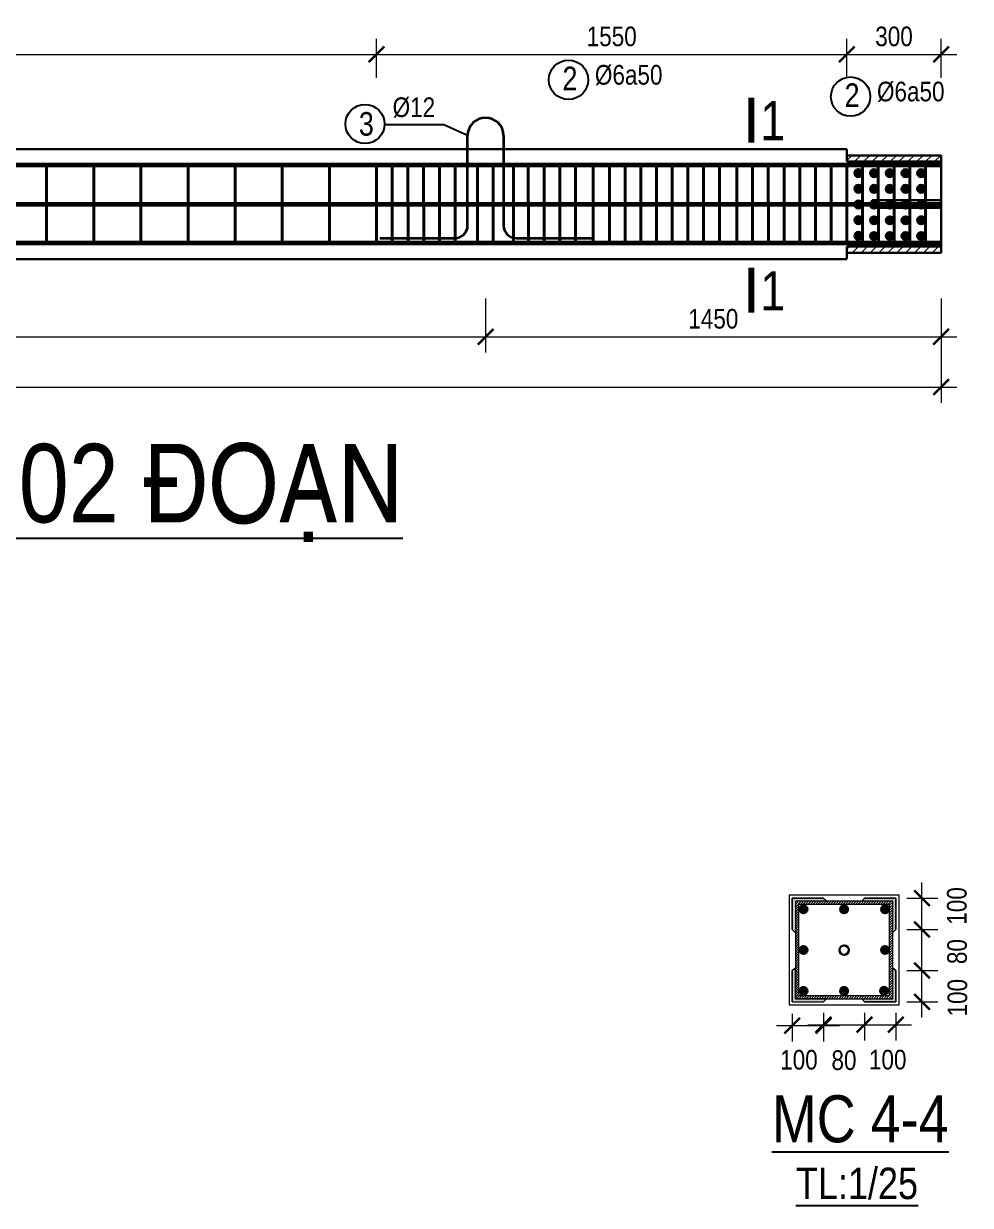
# Model space of a CAD drawing. Header units: inches. Extents: x -995865 to -814036, y 3430062 to 3602072.
# Drawn here: x -871297 to -868284, y 3459308 to 3463070 of the extents above; entities that cross this region are included whole.
import ezdxf

# ---------------------------------------------------------------- set-up
doc = ezdxf.new("R2010")
doc.units = ezdxf.units.IN
doc.header["$LTSCALE"] = 2.8
doc.header["$MEASUREMENT"] = 0
for name, color, linetype, lineweight in [('duongkichthuoc', 4, 'Continuous', 13), ('NET BAO', 4, 'Continuous', 30), ('THEP DAI', 5, 'Continuous', 40), ('THEP DOC', 2, 'Continuous', 60)]:
    doc.layers.add(name, color=color, linetype=linetype, lineweight=lineweight)
doc.layers.add('Net thay', color=6, linetype='Continuous')
doc.layers.add('text', color=3, linetype='Continuous')
doc.styles.add('CHU', font='VHELVCN0.TTF')
doc.styles.add('Helve-Condense', font='VHELVCN0.TTF')
doc.styles.add('Text.Helve-condense', font='VHELVCN0.TTF')
doc.dimstyles.new('TL25', dxfattribs={"dimscale": 25, "dimtxt": 2.5, "dimasz": 2, "dimexe": 2, "dimexo": 1, "dimgap": 1, "dimtad": 1, "dimdec": 0, "dimzin": 0, "dimdsep": 46, "dimtxsty": 'Helve-Condense', "dimblk": 'ARCHTICK', "dimcen": 2, "dimdle": 2, "dimclrd": 4, "dimclre": 4, "dimclrt": 4, "dimadec": 0, "dimazin": 0, "dimtfac": 0.004, "dimtdec": 0, "dimtmove": 2, "dimatfit": 3, "dimfxl": 1, "dimtolj": 1, "dimtzin": 0, "dimlwd": 9, "dimlwe": 13, "dimarcsym": 1})

# ---------------------------------------------------------------- blocks, each defined once
blk = doc.blocks.new('_ArchTick')
at = {"color": 0, "linetype": 'ByBlock', "const_width": 0.15}
blk.add_lwpolyline([(-0.5, -0.5), (0.5, 0.5)], dxfattribs=at)
blk = doc.blocks.new('*D149')
at = {"layer": 'DEFPOINTS', "color": 0}
for p in [(-873927.1, 3462220.3), (-869827.1, 3462220.3), (-869827.1, 3462073.2)]:
    blk.add_point(p, dxfattribs=at)
at = {"layer": 'duongkichthuoc', "color": 4, "linetype": 'Continuous', "lineweight": 13}
for p, q in [((-873927.1, 3462195.3), (-873927.1, 3462023.2)), ((-869827.1, 3462195.3), (-869827.1, 3462023.2))]:
    blk.add_line(p, q, dxfattribs=at)
at = {"layer": 'duongkichthuoc', "color": 4, "linetype": 'Continuous', "lineweight": 9}
blk.add_line((-873977.1, 3462073.2), (-869777.1, 3462073.2), dxfattribs=at)
at = {"layer": 'duongkichthuoc', "color": 4, "lineweight": 9, "xscale": 50, "yscale": 50, "zscale": 50, "rotation": 180}
blk.add_blockref('_ArchTick', (-873927.1, 3462073.2), dxfattribs=at)
at = {"layer": 'duongkichthuoc', "color": 4, "lineweight": 9, "xscale": 50, "yscale": 50, "zscale": 50}
blk.add_blockref('_ArchTick', (-869827.1, 3462073.2), dxfattribs=at)
at = {"layer": 'duongkichthuoc', "color": 4, "insert": (-871877.1, 3462130.1), "char_height": 62.5, "attachment_point": 5, "style": 'Helve-Condense'}
blk.add_mtext('\\A1;4100', dxfattribs=at)
blk = doc.blocks.new('*D150')
at = {"layer": 'DEFPOINTS', "color": 0}
for p in [(-869827.1, 3462220.3), (-868377.3, 3462220.3), (-868377.3, 3462073.2)]:
    blk.add_point(p, dxfattribs=at)
at = {"layer": 'duongkichthuoc', "color": 4, "linetype": 'Continuous', "lineweight": 13}
for p, q in [((-869827.1, 3462195.3), (-869827.1, 3462023.2)), ((-868377.3, 3462195.3), (-868377.3, 3462023.2))]:
    blk.add_line(p, q, dxfattribs=at)
at = {"layer": 'duongkichthuoc', "color": 4, "linetype": 'Continuous', "lineweight": 9}
blk.add_line((-869877.1, 3462073.2), (-868327.3, 3462073.2), dxfattribs=at)
at = {"layer": 'duongkichthuoc', "color": 4, "lineweight": 9, "xscale": 50, "yscale": 50, "zscale": 50, "rotation": 180}
blk.add_blockref('_ArchTick', (-869827.1, 3462073.2), dxfattribs=at)
at = {"layer": 'duongkichthuoc', "color": 4, "lineweight": 9, "xscale": 50, "yscale": 50, "zscale": 50}
blk.add_blockref('_ArchTick', (-868377.3, 3462073.2), dxfattribs=at)
at = {"layer": 'duongkichthuoc', "color": 4, "insert": (-869102.2, 3462130.1), "char_height": 62.5, "attachment_point": 5, "style": 'Helve-Condense'}
blk.add_mtext('\\A1;1450', dxfattribs=at)
blk = doc.blocks.new('*D151')
at = {"layer": 'DEFPOINTS', "color": 0}
for p in [(-875376.9, 3462073.2), (-868377.3, 3462073.2), (-868377.3, 3461913.2)]:
    blk.add_point(p, dxfattribs=at)
at = {"layer": 'duongkichthuoc', "color": 4, "linetype": 'Continuous', "lineweight": 13}
for p, q in [((-875376.9, 3462048.2), (-875376.9, 3461863.2)), ((-868377.3, 3462048.2), (-868377.3, 3461863.2))]:
    blk.add_line(p, q, dxfattribs=at)
at = {"layer": 'duongkichthuoc', "color": 4, "linetype": 'Continuous', "lineweight": 9}
blk.add_line((-875426.9, 3461913.2), (-868327.3, 3461913.2), dxfattribs=at)
at = {"layer": 'duongkichthuoc', "color": 4, "lineweight": 9, "xscale": 50, "yscale": 50, "zscale": 50, "rotation": 180}
blk.add_blockref('_ArchTick', (-875376.9, 3461913.2), dxfattribs=at)
at = {"layer": 'duongkichthuoc', "color": 4, "lineweight": 9, "xscale": 50, "yscale": 50, "zscale": 50}
blk.add_blockref('_ArchTick', (-868377.3, 3461913.2), dxfattribs=at)
at = {"layer": 'duongkichthuoc', "color": 4, "insert": (-871877.1, 3461970.1), "char_height": 62.5, "attachment_point": 5, "style": 'Helve-Condense'}
blk.add_mtext('\\A1;7000', dxfattribs=at)
blk = doc.blocks.new('*D152')
at = {"layer": 'DEFPOINTS', "color": 0}
for p in [(-870174.1, 3462972.1), (-873524, 3462872.4), (-870174.1, 3462872.1)]:
    blk.add_point(p, dxfattribs=at)
at = {"layer": 'duongkichthuoc', "color": 4, "linetype": 'Continuous', "lineweight": 13}
for p, q in [((-873524, 3462897.4), (-873524, 3463022.1)), ((-870174.1, 3462897.1), (-870174.1, 3463022.1))]:
    blk.add_line(p, q, dxfattribs=at)
at = {"layer": 'duongkichthuoc', "color": 4, "linetype": 'Continuous', "lineweight": 9}
blk.add_line((-873574, 3462972.1), (-870124.1, 3462972.1), dxfattribs=at)
at = {"layer": 'duongkichthuoc', "color": 4, "lineweight": 9, "xscale": 50, "yscale": 50, "zscale": 50, "rotation": 180}
blk.add_blockref('_ArchTick', (-873524, 3462972.1), dxfattribs=at)
at = {"layer": 'duongkichthuoc', "color": 4, "lineweight": 9, "xscale": 50, "yscale": 50, "zscale": 50}
blk.add_blockref('_ArchTick', (-870174.1, 3462972.1), dxfattribs=at)
at = {"layer": 'duongkichthuoc', "color": 4, "insert": (-871849, 3463029), "char_height": 62.5, "attachment_point": 5, "style": 'Helve-Condense'}
blk.add_mtext('\\A1;3300', dxfattribs=at)
blk = doc.blocks.new('*D156')
at = {"layer": 'DEFPOINTS', "color": 0}
for p in [(-868851.2, 3459943.2), (-868751.2, 3459943.2), (-868751.2, 3459880.4)]:
    blk.add_point(p, dxfattribs=at)
at = {"layer": 'duongkichthuoc', "color": 4, "linetype": 'Continuous', "lineweight": 13}
for p, q in [((-868851.2, 3459918.2), (-868851.2, 3459830.4)), ((-868751.2, 3459918.2), (-868751.2, 3459830.4))]:
    blk.add_line(p, q, dxfattribs=at)
at = {"layer": 'duongkichthuoc', "color": 4, "linetype": 'Continuous', "lineweight": 9}
blk.add_line((-868901.2, 3459880.4), (-868701.2, 3459880.4), dxfattribs=at)
at = {"layer": 'duongkichthuoc', "color": 4, "lineweight": 9, "xscale": 50, "yscale": 50, "zscale": 50, "rotation": 180}
blk.add_blockref('_ArchTick', (-868851.2, 3459880.4), dxfattribs=at)
at = {"layer": 'duongkichthuoc', "color": 4, "lineweight": 9, "xscale": 50, "yscale": 50, "zscale": 50}
blk.add_blockref('_ArchTick', (-868751.2, 3459880.4), dxfattribs=at)
at = {"layer": 'duongkichthuoc', "color": 4, "insert": (-868829.8, 3459771.4), "char_height": 62.5, "attachment_point": 5, "style": 'Helve-Condense'}
blk.add_mtext('\\A1;100', dxfattribs=at)
blk = doc.blocks.new('*D157')
at = {"layer": 'DEFPOINTS', "color": 0}
for p in [(-868751.2, 3459946.2), (-868621.2, 3459946.2), (-868621.2, 3459883.5)]:
    blk.add_point(p, dxfattribs=at)
at = {"layer": 'duongkichthuoc', "color": 4, "linetype": 'Continuous', "lineweight": 13}
for p, q in [((-868751.2, 3459921.2), (-868751.2, 3459833.5)), ((-868621.2, 3459921.2), (-868621.2, 3459833.5))]:
    blk.add_line(p, q, dxfattribs=at)
at = {"layer": 'duongkichthuoc', "color": 4, "linetype": 'Continuous', "lineweight": 9}
blk.add_line((-868801.2, 3459883.5), (-868571.2, 3459883.5), dxfattribs=at)
at = {"layer": 'duongkichthuoc', "color": 4, "lineweight": 9, "xscale": 50, "yscale": 50, "zscale": 50, "rotation": 180}
blk.add_blockref('_ArchTick', (-868751.2, 3459883.5), dxfattribs=at)
at = {"layer": 'duongkichthuoc', "color": 4, "lineweight": 9, "xscale": 50, "yscale": 50, "zscale": 50}
blk.add_blockref('_ArchTick', (-868621.2, 3459883.5), dxfattribs=at)
at = {"layer": 'duongkichthuoc', "color": 4, "insert": (-868686.5, 3459770.1), "char_height": 62.5, "attachment_point": 5, "style": 'Helve-Condense'}
blk.add_mtext('\\A1;80', dxfattribs=at)
blk = doc.blocks.new('*D158')
at = {"layer": 'DEFPOINTS', "color": 0}
for p in [(-868621.2, 3459946.2), (-868521.2, 3459946.2), (-868521.2, 3459883.5)]:
    blk.add_point(p, dxfattribs=at)
at = {"layer": 'duongkichthuoc', "color": 4, "linetype": 'Continuous', "lineweight": 13}
for p, q in [((-868621.2, 3459921.2), (-868621.2, 3459833.5)), ((-868521.2, 3459921.2), (-868521.2, 3459833.5))]:
    blk.add_line(p, q, dxfattribs=at)
at = {"layer": 'duongkichthuoc', "color": 4, "linetype": 'Continuous', "lineweight": 9}
blk.add_line((-868671.2, 3459883.5), (-868471.2, 3459883.5), dxfattribs=at)
at = {"layer": 'duongkichthuoc', "color": 4, "lineweight": 9, "xscale": 50, "yscale": 50, "zscale": 50, "rotation": 180}
blk.add_blockref('_ArchTick', (-868621.2, 3459883.5), dxfattribs=at)
at = {"layer": 'duongkichthuoc', "color": 4, "lineweight": 9, "xscale": 50, "yscale": 50, "zscale": 50}
blk.add_blockref('_ArchTick', (-868521.2, 3459883.5), dxfattribs=at)
at = {"layer": 'duongkichthuoc', "color": 4, "insert": (-868547.3, 3459771.9), "char_height": 62.5, "attachment_point": 5, "style": 'Helve-Condense'}
blk.add_mtext('\\A1;100', dxfattribs=at)
blk = doc.blocks.new('*D159')
at = {"layer": 'DEFPOINTS', "color": 0}
for p in [(-868511.2, 3460056.2), (-868438.2, 3460056.2), (-868511.2, 3459956.2)]:
    blk.add_point(p, dxfattribs=at)
at = {"layer": 'duongkichthuoc', "color": 4, "linetype": 'Continuous', "lineweight": 9}
blk.add_line((-868438.2, 3459906.2), (-868438.2, 3460106.2), dxfattribs=at)
at = {"layer": 'duongkichthuoc', "color": 4, "linetype": 'Continuous', "lineweight": 13}
for p, q in [((-868486.2, 3460056.2), (-868388.2, 3460056.2)), ((-868486.2, 3459956.2), (-868388.2, 3459956.2))]:
    blk.add_line(p, q, dxfattribs=at)
at = {"layer": 'duongkichthuoc', "color": 4, "lineweight": 9, "xscale": 50, "yscale": 50, "zscale": 50}
for p, rotation in [((-868438.2, 3460056.2), 90), ((-868438.2, 3459956.2), 270)]:
    blk.add_blockref('_ArchTick', p, dxfattribs=dict(at, rotation=rotation))
at = {"layer": 'duongkichthuoc', "color": 4, "insert": (-868325.2, 3459969.4), "char_height": 62.5, "attachment_point": 5, "rotation": 90, "style": 'Helve-Condense'}
blk.add_mtext('\\A1;100', dxfattribs=at)
blk = doc.blocks.new('*D160')
at = {"layer": 'DEFPOINTS', "color": 0}
for p in [(-868511.2, 3460186.2), (-868438.2, 3460186.2), (-868511.2, 3460056.2)]:
    blk.add_point(p, dxfattribs=at)
at = {"layer": 'duongkichthuoc', "color": 4, "linetype": 'Continuous', "lineweight": 9}
blk.add_line((-868438.2, 3460006.2), (-868438.2, 3460236.2), dxfattribs=at)
at = {"layer": 'duongkichthuoc', "color": 4, "linetype": 'Continuous', "lineweight": 13}
for p, q in [((-868486.2, 3460186.2), (-868388.2, 3460186.2)), ((-868486.2, 3460056.2), (-868388.2, 3460056.2))]:
    blk.add_line(p, q, dxfattribs=at)
at = {"layer": 'duongkichthuoc', "color": 4, "lineweight": 9, "xscale": 50, "yscale": 50, "zscale": 50}
for p, rotation in [((-868438.2, 3460186.2), 90), ((-868438.2, 3460056.2), 270)]:
    blk.add_blockref('_ArchTick', p, dxfattribs=dict(at, rotation=rotation))
at = {"layer": 'duongkichthuoc', "color": 4, "insert": (-868326.2, 3460116.2), "char_height": 62.5, "attachment_point": 5, "rotation": 90, "style": 'Helve-Condense'}
blk.add_mtext('\\A1;80', dxfattribs=at)
blk = doc.blocks.new('*D161')
at = {"layer": 'DEFPOINTS', "color": 0}
for p in [(-868511.2, 3460286.2), (-868438.2, 3460286.2), (-868511.2, 3460186.2)]:
    blk.add_point(p, dxfattribs=at)
at = {"layer": 'duongkichthuoc', "color": 4, "linetype": 'Continuous', "lineweight": 9}
blk.add_line((-868438.2, 3460136.2), (-868438.2, 3460336.2), dxfattribs=at)
at = {"layer": 'duongkichthuoc', "color": 4, "linetype": 'Continuous', "lineweight": 13}
for p, q in [((-868486.2, 3460286.2), (-868388.2, 3460286.2)), ((-868486.2, 3460186.2), (-868388.2, 3460186.2))]:
    blk.add_line(p, q, dxfattribs=at)
at = {"layer": 'duongkichthuoc', "color": 4, "lineweight": 9, "xscale": 50, "yscale": 50, "zscale": 50}
for p, rotation in [((-868438.2, 3460286.2), 90), ((-868438.2, 3460186.2), 270)]:
    blk.add_blockref('_ArchTick', p, dxfattribs=dict(at, rotation=rotation))
at = {"layer": 'duongkichthuoc', "color": 4, "insert": (-868327, 3460261.5), "char_height": 62.5, "attachment_point": 5, "rotation": 90, "style": 'Helve-Condense'}
blk.add_mtext('\\A1;100', dxfattribs=at)
blk = doc.blocks.new('*D271')
at = {"layer": 'DEFPOINTS', "color": 0}
for p in [(-868677.2, 3462972.1), (-870174.1, 3462872.1), (-868677.2, 3462872.1)]:
    blk.add_point(p, dxfattribs=at)
at = {"layer": 'duongkichthuoc', "color": 4, "linetype": 'Continuous', "lineweight": 13}
for p, q in [((-870174.1, 3462897.1), (-870174.1, 3463022.1)), ((-868677.2, 3462897.1), (-868677.2, 3463022.1))]:
    blk.add_line(p, q, dxfattribs=at)
at = {"layer": 'duongkichthuoc', "color": 4, "linetype": 'Continuous', "lineweight": 9}
blk.add_line((-870224.1, 3462972.1), (-868627.2, 3462972.1), dxfattribs=at)
at = {"layer": 'duongkichthuoc', "color": 4, "lineweight": 9, "xscale": 50, "yscale": 50, "zscale": 50, "rotation": 180}
blk.add_blockref('_ArchTick', (-870174.1, 3462972.1), dxfattribs=at)
at = {"layer": 'duongkichthuoc', "color": 4, "lineweight": 9, "xscale": 50, "yscale": 50, "zscale": 50}
blk.add_blockref('_ArchTick', (-868677.2, 3462972.1), dxfattribs=at)
at = {"layer": 'duongkichthuoc', "color": 4, "insert": (-869425.6, 3463029), "char_height": 62.5, "attachment_point": 5, "style": 'Helve-Condense'}
blk.add_mtext('\\A1;1550', dxfattribs=at)
blk = doc.blocks.new('*D272')
at = {"layer": 'DEFPOINTS', "color": 0}
for p in [(-868377.3, 3462972.1), (-868677.2, 3462872.1), (-868377.3, 3462872.1)]:
    blk.add_point(p, dxfattribs=at)
at = {"layer": 'duongkichthuoc', "color": 4, "linetype": 'Continuous', "lineweight": 13}
for p, q in [((-868677.2, 3462897.1), (-868677.2, 3463022.1)), ((-868377.3, 3462897.1), (-868377.3, 3463022.1))]:
    blk.add_line(p, q, dxfattribs=at)
at = {"layer": 'duongkichthuoc', "color": 4, "linetype": 'Continuous', "lineweight": 9}
blk.add_line((-868727.2, 3462972.1), (-868327.3, 3462972.1), dxfattribs=at)
at = {"layer": 'duongkichthuoc', "color": 4, "lineweight": 9, "xscale": 50, "yscale": 50, "zscale": 50, "rotation": 180}
blk.add_blockref('_ArchTick', (-868677.2, 3462972.1), dxfattribs=at)
at = {"layer": 'duongkichthuoc', "color": 4, "lineweight": 9, "xscale": 50, "yscale": 50, "zscale": 50}
blk.add_blockref('_ArchTick', (-868377.3, 3462972.1), dxfattribs=at)
at = {"layer": 'duongkichthuoc', "color": 4, "insert": (-868527.2, 3463029), "char_height": 62.5, "attachment_point": 5, "style": 'Helve-Condense'}
blk.add_mtext('\\A1;300', dxfattribs=at)

msp = doc.modelspace()

# ---------------------------------------------------------------- hatches: boundary and pattern name
at = {"layer": 'duongkichthuoc'}
msp.add_hatch(color=1, dxfattribs=at).paths.add_polyline_path([(-868851.2, 3460186.2), (-868851.2, 3460286.2), (-868751.2, 3460286.2), (-868740.4, 3460276.2), (-868841.2, 3460276.2), (-868841.2, 3460175.5)])
h = msp.add_hatch(color=1, dxfattribs=at)
h.paths.add_polyline_path([(-868521.2, 3460286.2), (-868521.2, 3460186.2), (-868531.2, 3460176.7), (-868531.2, 3460276.2), (-868630, 3460276.2), (-868621.2, 3460286.2)])
h.paths.add_polyline_path([(-868531.2, 3459966.2), (-868531.2, 3460063.8), (-868521.2, 3460056.2), (-868521.2, 3459956.2), (-868621.2, 3459956.2), (-868629.2, 3459966.2)])
h.paths.add_polyline_path([(-868851.2, 3460056.2), (-868851.2, 3459956.2), (-868751.2, 3459956.2), (-868742.2, 3459966.2), (-868841.2, 3459966.2), (-868841.2, 3460063.5)])
h = msp.add_hatch(dxfattribs=at)
h.set_pattern_fill('ANSI31', color=256, scale=45, style=0)
h.set_pattern_definition([(45, (7718.3066, 3190.568), (-3.977475644, 3.977475644), [])])
h.paths.add_polyline_path([(-868841.2, 3459966.2), (-868531.2, 3459966.2), (-868531.2, 3460276.2), (-868841.2, 3460276.2)])
h.paths.add_polyline_path([(-868831.2, 3459976.2), (-868541.2, 3459976.2), (-868541.2, 3460266.2), (-868831.2, 3460266.2)], flags=16)
at = {"layer": 'NET BAO'}
for points in [[(-868653.2, 3462594.4, 1), (-868628.2, 3462594.4, 1)], [(-868603.2, 3462594, 1), (-868578.2, 3462594, 1)], [(-868553.2, 3462594, 1), (-868528.2, 3462594, 1)], [(-868503.2, 3462594, 1), (-868478.2, 3462594, 1)], [(-868453.2, 3462594.1, 1), (-868428.2, 3462594.1, 1)], [(-868653.2, 3462544.4, 1), (-868628.2, 3462544.4, 1)], [(-868603.2, 3462544, 1), (-868578.2, 3462544, 1)], [(-868553.2, 3462544, 1), (-868528.2, 3462544, 1)], [(-868503.2, 3462544, 1), (-868478.2, 3462544, 1)], [(-868453.2, 3462544.1, 1), (-868428.2, 3462544.1, 1)], [(-868653.1, 3462494.4, 1), (-868628.1, 3462494.4, 1)], [(-868603.1, 3462494, 1), (-868578.1, 3462494, 1)], [(-868553.1, 3462494, 1), (-868528.1, 3462494, 1)], [(-868503.1, 3462494, 1), (-868478.1, 3462494, 1)], [(-868453.1, 3462494.1, 1), (-868428.1, 3462494.1, 1)], [(-868653.1, 3462444.4, 1), (-868628.1, 3462444.4, 1)], [(-868603.1, 3462444, 1), (-868578.1, 3462444, 1)], [(-868553.1, 3462444, 1), (-868528.1, 3462444, 1)], [(-868503.1, 3462444, 1), (-868478.1, 3462444, 1)], [(-868453.1, 3462444.1, 1), (-868428.1, 3462444.1, 1)], [(-868653.1, 3462394.4, 1), (-868628.1, 3462394.4, 1)], [(-868603.1, 3462394, 1), (-868578.1, 3462394, 1)], [(-868553.1, 3462394, 1), (-868528.1, 3462394, 1)], [(-868503.1, 3462394, 1), (-868478.1, 3462394, 1)], [(-868453.1, 3462394.1, 1), (-868428.1, 3462394.1, 1)], [(-868827.9, 3460250.9, 1), (-868802.9, 3460250.9, 1)], [(-868698.7, 3460250.9, 1), (-868673.7, 3460250.9, 1)], [(-868568.4, 3460250.9, 1), (-868543.4, 3460250.9, 1)], [(-868827.9, 3460121.2, 1), (-868802.9, 3460121.2, 1)], [(-868568.4, 3460121.2, 1), (-868543.4, 3460121.2, 1)], [(-868827.9, 3459990.9, 1), (-868802.9, 3459990.9, 1)], [(-868698.7, 3459990.9, 1), (-868673.7, 3459990.9, 1)], [(-868571.4, 3459991.3, 1), (-868546.4, 3459991.3, 1)]]:
    msp.add_hatch(color=2, dxfattribs=at).paths.add_polyline_path(points)

# ---------------------------------------------------------------- linework, layer by layer
at = {"layer": 'duongkichthuoc'}
for p, q in [((-868677.3, 3462634.6), (-868661.1, 3462650.8)), ((-868652.8, 3462630.8), (-868632.8, 3462650.8)), ((-868624.5, 3462630.8), (-868604.5, 3462650.8)), ((-868596.2, 3462630.8), (-868576.2, 3462650.8)), ((-868568, 3462630.8), (-868548, 3462650.8)), ((-868539.7, 3462630.8), (-868519.7, 3462650.8)), ((-868511.4, 3462630.8), (-868491.4, 3462650.8)), ((-868483.1, 3462630.8), (-868463.1, 3462650.8)), ((-868454.8, 3462630.8), (-868434.8, 3462650.8)), ((-868426.5, 3462630.8), (-868406.5, 3462650.8)), ((-868398.3, 3462630.8), (-868378.3, 3462650.8)), ((-868677.3, 3462351.8), (-868668.3, 3462360.8)), ((-868660, 3462340.8), (-868640, 3462360.8)), ((-868631.7, 3462340.8), (-868611.7, 3462360.8)), ((-868603.4, 3462340.8), (-868583.4, 3462360.8)), ((-868575.1, 3462340.8), (-868555.1, 3462360.8)), ((-868546.8, 3462340.8), (-868526.8, 3462360.8)), ((-868518.6, 3462340.8), (-868498.6, 3462360.8)), ((-868490.3, 3462340.8), (-868470.3, 3462360.8)), ((-868462, 3462340.8), (-868442, 3462360.8)), ((-868433.7, 3462340.8), (-868413.7, 3462360.8)), ((-868405.4, 3462340.8), (-868385.4, 3462360.8)), ((-868377.1, 3462340.8), (-868377.1, 3462340.8)), ((-868851.2, 3460286.2), (-868751.2, 3460286.2)), ((-868851.2, 3460286.2), (-868851.2, 3460186.2)), ((-868851.2, 3460186.2), (-868851.2, 3460286.2)), ((-868851.2, 3460286.2), (-868751.2, 3460286.2)), ((-868740.4, 3460276.2), (-868841.2, 3460276.2)), ((-868841.2, 3460276.2), (-868841.2, 3460175.5)), ((-868751.2, 3460286.2), (-868740.4, 3460276.2)), ((-868751.2, 3460286.2), (-868740.4, 3460276.2)), ((-868621.2, 3460286.2), (-868630, 3460276.2)), ((-868630, 3460276.2), (-868621.2, 3460286.2)), ((-868531.2, 3460276.2), (-868630, 3460276.2)), ((-868521.2, 3460286.2), (-868621.2, 3460286.2)), ((-868621.2, 3460286.2), (-868521.2, 3460286.2)), ((-868531.2, 3460176.7), (-868531.2, 3460276.2)), ((-868521.2, 3460286.2), (-868521.2, 3460186.2)), ((-868521.2, 3460286.2), (-868521.2, 3460186.2)), ((-868851.2, 3460186.2), (-868841.2, 3460175.5)), ((-868841.2, 3460175.5), (-868851.2, 3460186.2)), ((-868521.2, 3460186.2), (-868531.2, 3460176.7)), ((-868521.2, 3460186.2), (-868531.2, 3460176.7)), ((-868851.2, 3460056.2), (-868841.2, 3460063.5)), ((-868841.2, 3460063.5), (-868851.2, 3460056.2)), ((-868851.2, 3459956.2), (-868851.2, 3460056.2)), ((-868851.2, 3460056.2), (-868851.2, 3459956.2)), ((-868841.2, 3459966.2), (-868841.2, 3460063.5)), ((-868521.2, 3460056.2), (-868531.2, 3460063.8)), ((-868531.2, 3460063.8), (-868521.2, 3460056.2)), ((-868531.2, 3459966.2), (-868531.2, 3460063.8)), ((-868521.2, 3459956.2), (-868521.2, 3460056.2)), ((-868521.2, 3460056.2), (-868521.2, 3459956.2)), ((-868851.2, 3459956.2), (-868751.2, 3459956.2)), ((-868851.2, 3459956.2), (-868751.2, 3459956.2)), ((-868742.2, 3459966.2), (-868841.2, 3459966.2)), ((-868751.2, 3459956.2), (-868742.2, 3459966.2)), ((-868751.2, 3459956.2), (-868742.2, 3459966.2)), ((-868621.2, 3459956.2), (-868629.2, 3459966.2)), ((-868621.2, 3459956.2), (-868629.2, 3459966.2)), ((-868629.2, 3459966.2), (-868531.2, 3459966.2)), ((-868521.2, 3459956.2), (-868621.2, 3459956.2)), ((-868521.2, 3459956.2), (-868621.2, 3459956.2))]:
    msp.add_line(p, q, dxfattribs=at)
for points in [[(-868861.2, 3459946.2), (-868511.2, 3459946.2), (-868511.2, 3460296.2), (-868861.2, 3460296.2)], [(-868841.2, 3459966.2), (-868531.2, 3459966.2), (-868531.2, 3460276.2), (-868841.2, 3460276.2)], [(-868831.2, 3459976.2), (-868541.2, 3459976.2), (-868541.2, 3460266.2), (-868831.2, 3460266.2)]]:
    msp.add_lwpolyline(points, close=True, dxfattribs=at)
for points in [[(-868751.2, 3460286.2), (-868851.2, 3460286.2), (-868851.2, 3460186.2)], [(-868521.2, 3460186.2), (-868521.2, 3460286.2), (-868621.2, 3460286.2)], [(-868851.2, 3460056.2), (-868851.2, 3459956.2), (-868751.2, 3459956.2)], [(-868621.2, 3459956.2), (-868521.2, 3459956.2), (-868521.2, 3460056.2)]]:
    msp.add_lwpolyline(points, dxfattribs=at)
at = {"layer": 'NET BAO'}
for p, q in [((-871877.1, 3462670.8), (-868677.3, 3462670.8)), ((-868677.3, 3462630.8), (-868677.3, 3462670.8)), ((-868677.4, 3462650.8), (-868377.3, 3462650.8)), ((-868377.3, 3462630.8), (-868677.3, 3462630.8)), ((-868377.3, 3462650.8), (-868377.3, 3462630.8)), ((-868377.3, 3462630.8), (-868377.3, 3462360.8)), ((-868377.1, 3462508.3), (-868597.1, 3462508.3)), ((-868597.1, 3462508.3), (-868597.1, 3462483.3)), ((-868377.1, 3462483.3), (-868597.1, 3462483.3)), ((-868377.3, 3462360.8), (-868677.3, 3462360.8)), ((-868677.3, 3462360.8), (-868677.3, 3462320.8)), ((-868377.3, 3462360.8), (-868377.1, 3462340.8)), ((-868377.1, 3462340.8), (-868677.3, 3462340.8)), ((-868677.3, 3462320.8), (-871877.1, 3462320.8))]:
    msp.add_line(p, q, dxfattribs=at)
at = {"layer": 'NET BAO', "color": 2}
for centre in [(-868640.7, 3462594.4), (-868590.7, 3462594), (-868540.7, 3462594), (-868490.7, 3462594), (-868440.7, 3462594.1), (-868640.7, 3462544.4), (-868590.7, 3462544), (-868540.7, 3462544), (-868490.7, 3462544), (-868440.7, 3462544.1), (-868640.6, 3462494.4), (-868590.6, 3462494), (-868540.6, 3462494), (-868490.6, 3462494), (-868440.6, 3462494.1), (-868640.6, 3462444.4), (-868590.6, 3462444), (-868540.6, 3462444), (-868490.6, 3462444), (-868440.6, 3462444.1), (-868640.6, 3462394.4), (-868590.6, 3462394), (-868540.6, 3462394), (-868490.6, 3462394), (-868440.6, 3462394.1), (-868815.4, 3460250.9), (-868686.2, 3460250.9), (-868555.9, 3460250.9), (-868815.4, 3460121.2), (-868555.9, 3460121.2), (-868815.4, 3459990.9), (-868686.2, 3459990.9), (-868558.9, 3459991.3)]:
    msp.add_circle(centre, 12.5, dxfattribs=at)
at = {"layer": 'NET BAO'}
msp.add_circle((-868686.2, 3460120.9), 15, dxfattribs=at)
at = {"layer": 'Net thay', "lineweight": 20, "ltscale": 20, "const_width": 20}
for points in [[(-868981.2, 3462834.5), (-868981.2, 3462691.5)], [(-868981.2, 3462293), (-868981.2, 3462149.9)]]:
    msp.add_lwpolyline(points, dxfattribs=at)
at = {"layer": 'text', "color": 3}
for p, q in [((-869959.8, 3462748.1), (-870148.2, 3462748.1)), ((-869884.2, 3462713.6), (-869959.8, 3462748.1))]:
    msp.add_line(p, q, dxfattribs=at)
for centre in [(-869563.2, 3462891), (-868665.4, 3462837.7), (-870210.7, 3462750.6)]:
    msp.add_circle(centre, 62.5, dxfattribs=at)
at = {"layer": 'THEP DAI'}
for p, q in [((-871224, 3462620.8), (-871224, 3462370.8)), ((-871074, 3462620.8), (-871074, 3462370.8)), ((-870924, 3462620.8), (-870924, 3462370.8)), ((-870774, 3462620.8), (-870774, 3462370.8)), ((-870624, 3462620.8), (-870624, 3462370.8)), ((-870474, 3462620.8), (-870474, 3462370.8)), ((-870324, 3462620.8), (-870324, 3462370.8)), ((-870174.1, 3462620.6), (-870173.9, 3462370.6)), ((-870124.1, 3462620.6), (-870123.9, 3462370.6)), ((-870074.1, 3462620.7), (-870073.9, 3462370.7)), ((-870024.1, 3462620.7), (-870023.9, 3462370.7)), ((-869974.1, 3462620.7), (-869973.9, 3462370.7)), ((-869924.1, 3462620.7), (-869923.9, 3462370.7)), ((-869852.5, 3462620.8), (-869852.4, 3462370.8)), ((-869802.5, 3462620.8), (-869802.4, 3462370.8)), ((-869738, 3462620.8), (-869737.9, 3462370.8)), ((-869691, 3462620.8), (-869690.9, 3462370.8)), ((-869641, 3462620.9), (-869640.9, 3462370.9)), ((-869591, 3462620.9), (-869590.9, 3462370.9)), ((-869541, 3462620.9), (-869540.9, 3462370.9)), ((-869484.9, 3462620.8), (-869484.9, 3462370.8)), ((-869433, 3462620.8), (-869433, 3462370.8)), ((-869383, 3462620.8), (-869383, 3462370.8)), ((-869333, 3462620.8), (-869333, 3462370.8)), ((-869333, 3462620.8), (-869333, 3462370.8)), ((-869283, 3462620.8), (-869283, 3462370.8)), ((-869233, 3462620.8), (-869233, 3462370.8)), ((-869183, 3462620.8), (-869183, 3462370.8)), ((-869133, 3462620.8), (-869133, 3462370.8)), ((-869083, 3462620.8), (-869083, 3462370.8)), ((-869027.2, 3462620.9), (-869027.1, 3462370.9)), ((-868977.2, 3462621), (-868977.1, 3462371)), ((-868927.2, 3462621), (-868927.1, 3462371)), ((-868877.2, 3462621), (-868877.1, 3462371)), ((-868827.2, 3462621), (-868827.1, 3462371)), ((-868777.2, 3462621), (-868777.1, 3462371)), ((-868727.2, 3462621.1), (-868727.1, 3462371.1)), ((-868727.2, 3462621.1), (-868727.1, 3462371.1)), ((-868677.2, 3462621.1), (-868677.1, 3462371.1)), ((-868627.2, 3462621.1), (-868627.1, 3462371.1)), ((-868577.2, 3462621.1), (-868577.1, 3462371.1)), ((-868527.2, 3462621.2), (-868527.1, 3462371.2)), ((-868477.2, 3462621.2), (-868477.1, 3462371.2)), ((-868427.2, 3462621.2), (-868427.1, 3462371.2))]:
    msp.add_line(p, q, dxfattribs=at)
at = {"layer": 'THEP DOC', "lineweight": 35}
for p, q in [((-869884.1, 3462427.4), (-869884.2, 3462713.6)), ((-869769.9, 3462713.7), (-869769.8, 3462427.5)), ((-870164, 3462387.3), (-869924, 3462387.4)), ((-869729.8, 3462387.5), (-869489.8, 3462387.6))]:
    msp.add_line(p, q, dxfattribs=at)
at = {"layer": 'THEP DOC'}
for p, q in [((-871877.1, 3462620.8), (-868377.1, 3462620.8)), ((-871877.1, 3462495.8), (-868377.3, 3462495.8)), ((-868377.1, 3462370.8), (-871877.1, 3462370.8))]:
    msp.add_line(p, q, dxfattribs=at)
at = {"layer": 'THEP DOC', "lineweight": 35}
for centre, radius, start, end in [((-869827.1, 3462713.6), 57.1, 0.0274, 180.0274), ((-869924.1, 3462427.4), 40, 270.0274, 0.0274), ((-869729.8, 3462427.5), 40, 180.0274, 270.0274)]:
    msp.add_arc(centre, radius, start, end, dxfattribs=at)

# ---------------------------------------------------------------- texts
at = {"layer": 'Net thay', "lineweight": 20, "ltscale": 20, "style": 'CHU'}
for p in [(-868952.9, 3462698.6), (-868952.9, 3462157)]:
    msp.add_text('1', height=125, dxfattribs=at).set_placement(p)
at = {"layer": 'text', "color": 4, "style": 'Text.Helve-condense'}
for s, insert, char_height, width, attachment_point in [('2', (-869558.4, 3462895.6), 75, 317.247, 5), ('Þ6a50', (-869264.1, 3462938.4), 62.5, 924.543, 3), ('Þ6a50', (-868366.4, 3462885.2), 62.5, 924.543, 3), ('2', (-868660.7, 3462842.4), 75, 317.247, 5), ('Þ12', (-869987.5, 3462835.2), 62.5, 924.543, 3), ('3', (-870206.5, 3462750.4), 75, 317.247, 5)]:
    msp.add_mtext(s, dxfattribs=dict(at, insert=insert, char_height=char_height, width=width, attachment_point=attachment_point))
at = {"layer": 'text', "attachment_point": 1, "style": 'Text.Helve-condense'}
for s, insert, char_height, width in [('\\pi-250,l250;{\\LÑOAÏN COÏC (L=7M) - 02 ÑOAÏN}', (-874099.9, 3461732.2), 250, 7049.483), ('{\\LMC 4-4}', (-868916.3, 3459659), 150, 5430.178), ('{\\LTL:1/25}', (-868839.3, 3459428.4), 100, 5430.178)]:
    msp.add_mtext(s, dxfattribs=dict(at, insert=insert, char_height=char_height, width=width))

# ---------------------------------------------------------------- dimensions: what is measured, and where the dimension line sits
at = {"layer": 'duongkichthuoc'}
for base, p1, p2, text, picture, middle in [((-870174.1, 3462972.1), (-873524, 3462872.4), (-870174.1, 3462872.1), '3300', '*D152', (-871849, 3463029)), ((-868677.2, 3462972.1), (-870174.1, 3462872.1), (-868677.2, 3462872.1), '1550', '*D271', (-869425.6, 3463029))]:
    dim = msp.add_linear_dim(base=base, p1=p1, p2=p2, text=text, dimstyle='TL25', dxfattribs=at)
    dim.commit()
    dim.dimension.update_dxf_attribs({"geometry": picture, "text_midpoint": middle})
for base, p1, p2, picture, middle in [((-868377.3, 3462972.1), (-868677.2, 3462872.1), (-868377.3, 3462872.1), '*D272', (-868527.2, 3463029)), ((-869827.1, 3462073.2), (-873927.1, 3462220.3), (-869827.1, 3462220.3), '*D149', (-871877.1, 3462130.1)), ((-868377.3, 3462073.2), (-869827.1, 3462220.3), (-868377.3, 3462220.3), '*D150', (-869102.2, 3462130.1)), ((-868377.3, 3461913.2), (-875376.9, 3462073.2), (-868377.3, 3462073.2), '*D151', (-871877.1, 3461970.1))]:
    dim = msp.add_linear_dim(base=base, p1=p1, p2=p2, dimstyle='TL25', dxfattribs=at)
    dim.commit()
    dim.dimension.update_dxf_attribs({"geometry": picture, "text_midpoint": middle})
dim = msp.add_linear_dim(base=(-868438.2, 3460286.2), p1=(-868511.2, 3460186.2), p2=(-868511.2, 3460286.2), angle=90, dimstyle='TL25', dxfattribs=at)
dim.commit()
dim.dimension.update_dxf_attribs({"geometry": '*D161', "text_midpoint": (-868327, 3460261.5), "dimtype": 160})
at = {"layer": 'duongkichthuoc', "color": 4}
dim = msp.add_linear_dim(base=(-868438.2, 3460186.2), p1=(-868511.2, 3460056.2), p2=(-868511.2, 3460186.2), angle=90, text='80', dimstyle='TL25', dxfattribs=at)
dim.commit()
dim.dimension.update_dxf_attribs({"geometry": '*D160', "text_midpoint": (-868326.2, 3460116.2), "dimtype": 160})
dim = msp.add_linear_dim(base=(-868438.2, 3460056.2), p1=(-868511.2, 3459956.2), p2=(-868511.2, 3460056.2), angle=90, dimstyle='TL25', dxfattribs=at)
dim.commit()
dim.dimension.update_dxf_attribs({"geometry": '*D159', "text_midpoint": (-868325.2, 3459969.4), "dimtype": 160})
at = {"layer": 'duongkichthuoc'}
for base, p1, p2, picture, middle in [((-868751.2, 3459880.4), (-868851.2, 3459943.2), (-868751.2, 3459943.2), '*D156', (-868829.8, 3459771.4)), ((-868521.2, 3459883.5), (-868621.2, 3459946.2), (-868521.2, 3459946.2), '*D158', (-868547.3, 3459771.9))]:
    dim = msp.add_linear_dim(base=base, p1=p1, p2=p2, dimstyle='TL25', dxfattribs=at)
    dim.commit()
    dim.dimension.update_dxf_attribs({"geometry": picture, "text_midpoint": middle, "dimtype": 160})
dim = msp.add_linear_dim(base=(-868621.2, 3459883.5), p1=(-868751.2, 3459946.2), p2=(-868621.2, 3459946.2), text='80', dimstyle='TL25', dxfattribs=at)
dim.commit()
dim.dimension.update_dxf_attribs({"geometry": '*D157', "text_midpoint": (-868686.5, 3459770.1), "dimtype": 160})

doc.saveas('drawing.dxf')
